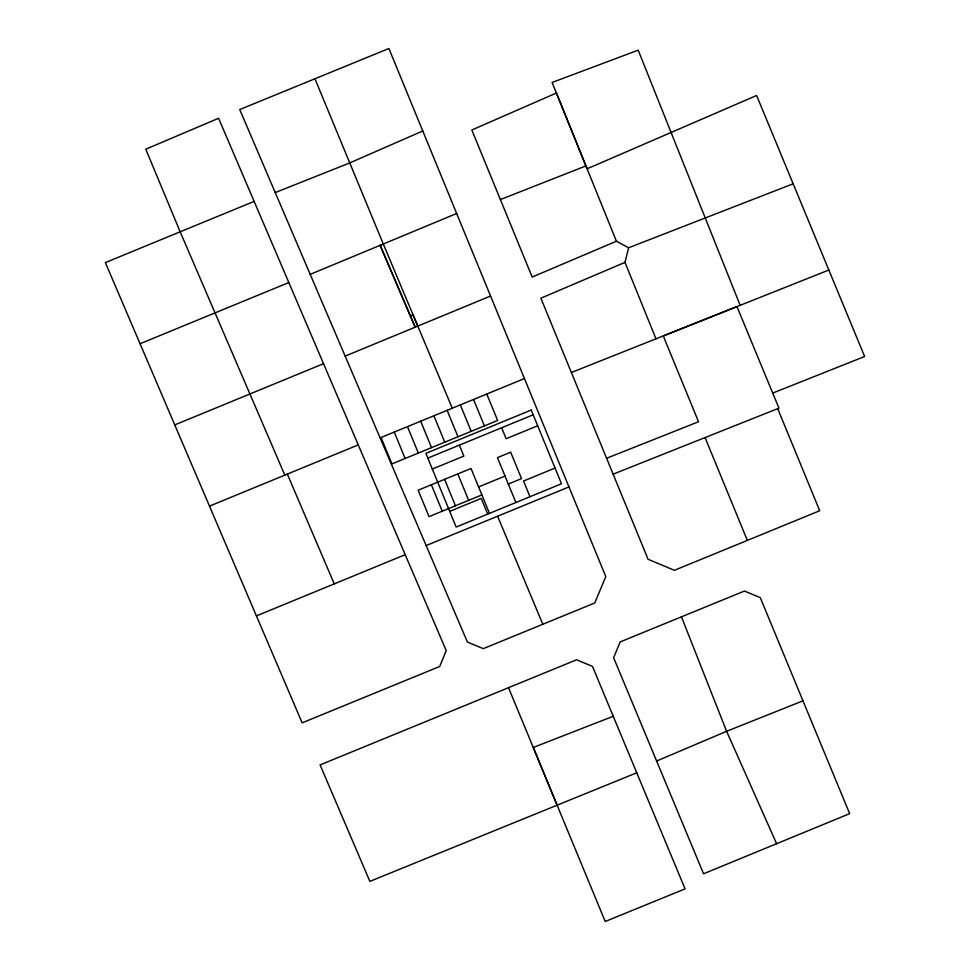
<?xml version="1.0" encoding="UTF-8"?>
<svg xmlns="http://www.w3.org/2000/svg" width="970" height="970" viewBox="0 0 970 970"><rect width="100%" height="100%" fill="white"/><g stroke="black" fill="none" stroke-linecap="round" stroke-linejoin="round"><path stroke-width="1.45" d="M655.975 338.833L624.995 262.361L628.609 247.774L793.193 183.779M422.787 130.974L349.345 163.093L275.225 192.581M452.275 408.212L383.296 244.016L380.155 245.337L410.383 316.026L413.075 314.886L417.815 326.09M616.423 241.215L532.178 277.056L471.832 130.004L556.416 93.023L616.423 241.215L628.609 247.774M624.995 262.361L540.872 298.202L648.081 559.266L674.429 570.299L819.711 510.741L777.71 408.673M656.654 761.013L726.615 731.295L802.966 700.837L849.659 813.648L703.577 873.776L613.622 657.745L620.194 641.91L744.439 591.045L760.274 597.617L802.966 700.837M310.206 274.364L467.431 642.079L483.315 648.651L594.755 602.988L605.789 576.592L388.897 48.5L239.735 109.537L310.206 274.364L456.676 213.497M345.174 356.099L490.577 296.032M254.128 201.384L105.366 262.591L302.143 722.844L439.701 666.487L446.224 650.603L218.589 118.279L145.779 149.198L180.177 231.842L284.828 475.142M140.056 343.744L288.83 282.537M174.745 424.908L323.519 363.689M209.496 506.122L358.269 444.903M380.094 437.882L524.467 378.555M427.818 458.107L533.173 414.808M432.329 469.056L463.854 456.106L459.356 445.145M537.683 425.769L506.146 438.719L501.648 427.77M478.598 486.928L505.03 476.076M481.884 494.918L429.019 516.634L418.155 490.202L471.02 468.486L489.462 513.36M508.316 484.054L521.533 478.622L510.669 452.19L497.452 457.622L515.894 502.496M449.704 511.348L481.229 498.398L487.692 514.088M555.058 468.061L523.521 481.011L529.972 496.713M426.157 545.552L568.99 486.916M256.419 615.901L405.181 554.694M636.769 772.787L369.861 881.378L320.088 764.906L576.592 659.794L592.476 666.378L685.062 888.872L605.219 921.5L508.522 687.694M571.391 372.492L828.853 270.024M606.589 458.276L698.545 421.756L663.286 335.972L736.957 306.605L778.958 408.164L613.101 474.172M772.738 393.068L864.634 356.499L756.612 95.484L587.105 168.804L552.124 82.45L638.199 50.161L740.159 305.344M500.399 199.553L585.965 165.894M613.282 716.272L533.27 747.47L557.095 805.197M776.618 843.718L726.615 731.295L681.461 616.823M410.383 316.026L415.184 327.169L380.155 245.337M287.338 474.112L334.262 583.904M383.296 244.016L314.947 78.788M497.598 516.234L542.812 624.256M705.069 437.591L747.361 540.411M486.77 394.038L497.634 420.471L391.904 463.915L381.052 437.482M473.554 399.47L484.418 425.903M460.338 404.902L471.202 431.335M447.121 410.334L457.986 436.767M433.905 415.766L444.769 442.199M457.804 473.918L468.668 500.35M420.689 421.198L431.553 447.631M444.587 479.35L455.451 505.77M407.485 426.63L418.337 453.063M431.371 484.77L442.235 511.202M394.269 432.062L405.12 458.483M531.233 410.067L425.866 453.354L456.155 527.049L561.509 483.763L531.233 410.067"/></g></svg>
